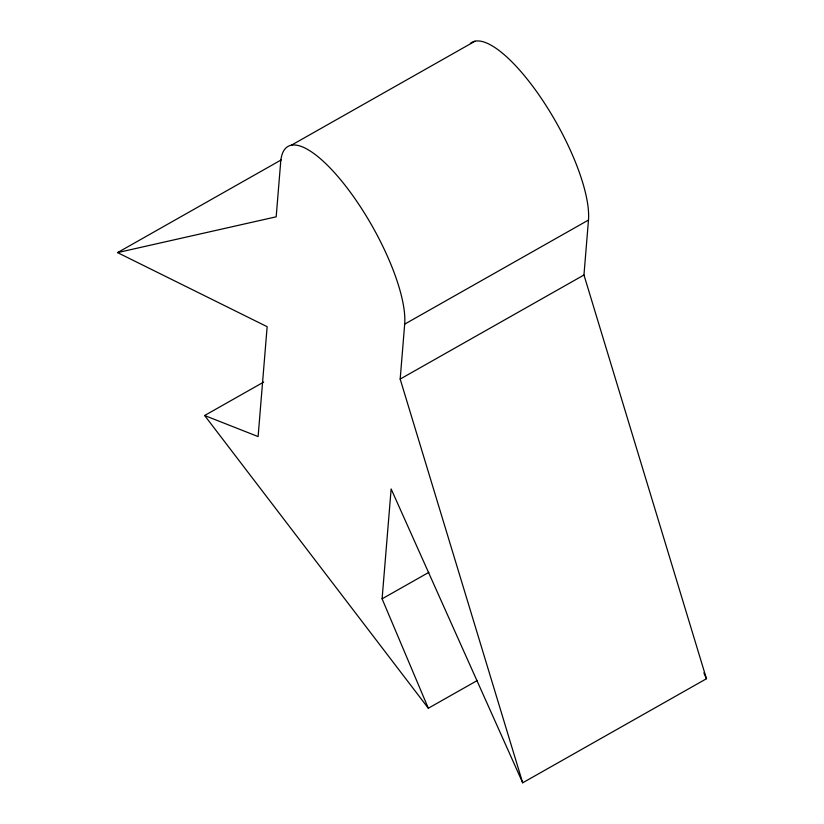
<?xml version="1.0" encoding="UTF-8"?>
<svg xmlns="http://www.w3.org/2000/svg" width="824" height="824" viewBox="0 0 824 824"><rect width="100%" height="100%" fill="white"/><g stroke="black" fill="none" stroke-linecap="round" stroke-linejoin="round"><path stroke-width="1.24" d="M477.333 680.49L428.326 708.238L382.099 598.832L391.142 488.951L522.684 782.8L706.467 678.729L583.959 275L588.48 220.06A110.941 34 60.5 0 0 542.439 100.023A110.941 34 60.5 0 0 470.422 43.342M522.684 782.8L400.176 379.071L404.687 324.131A110.941 34 60.5 0 0 347.213 188.057A110.941 34 60.5 0 0 280.696 161.865L276.184 216.805L117.533 252.608L267.151 326.695L258.108 436.576L204.63 415.512L263.659 382.089M291.263 145.271L475.046 41.2M117.533 252.608L281.262 159.887M404.687 324.131L588.48 220.06M400.176 379.071L583.959 275M382.099 598.832L428.882 572.34M204.63 415.512L428.326 708.238M703.851 672.878L706.467 678.729"/></g></svg>
